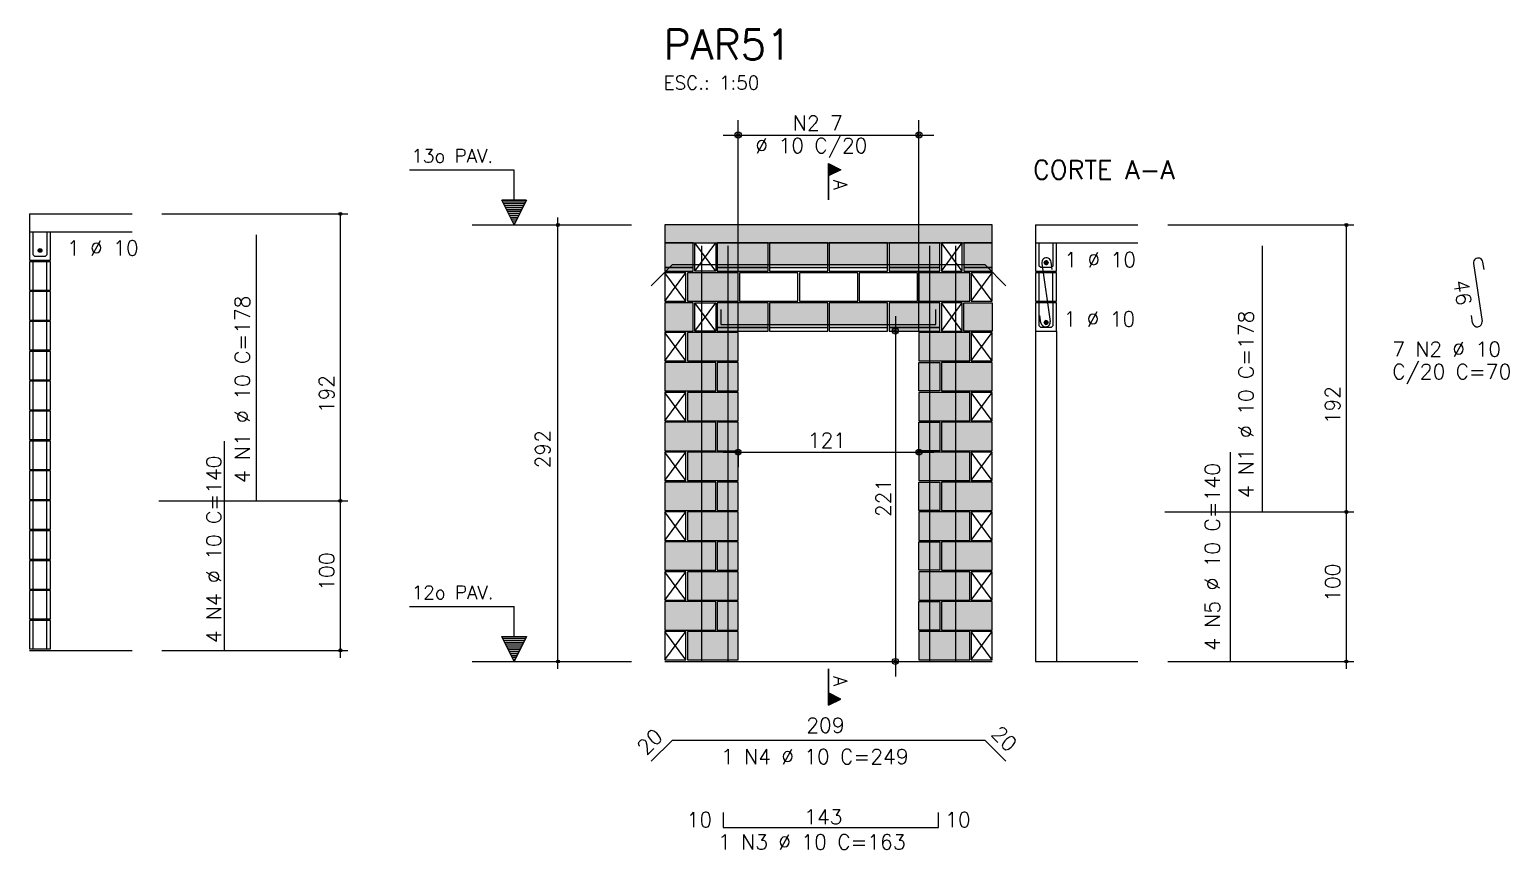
# Model space of a CAD drawing. Extents: x -1.9 to 86, y -1.6 to 60.9.
# Drawn here: x 18.34 to 38.15, y 30.29 to 41.26 of the extents above; entities that cross this region are included whole.
import ezdxf

# ---------------------------------------------------------------- set-up
doc = ezdxf.new("R2010")
doc.units = 0
doc.header["$MEASUREMENT"] = 0
for name, color, linetype in [('PENA_01', 1, 'CONTINUOUS'), ('PENA_02', 2, 'CONTINUOUS'), ('PENA_03', 3, 'CONTINUOUS'), ('PENA_05', 5, 'CONTINUOUS'), ('PENA_06', 6, 'CONTINUOUS'), ('PENA_09', 254, 'CONTINUOUS'), ('PENA_11', 252, 'CONTINUOUS'), ('PENA_21', 100, 'CONTINUOUS'), ('PENA_23', 50, 'CONTINUOUS'), ('PENA_28', 135, 'CONTINUOUS')]:
    doc.layers.add(name, color=color, linetype=linetype)
doc.styles.get("Standard").update_dxf_attribs({"font": 'ROMANS.SHX'})

msp = doc.modelspace()

# ---------------------------------------------------------------- linework, layer by layer
at = {"layer": 'PENA_01', "linetype": 'Continuous'}
for p, q in [((27.826276, 37.213915), (27.826276, 40.046668)), ((30.246276, 37.213915), (30.246276, 40.046668)), ((27.626276, 39.846668), (30.446276, 39.846668)), ((24.26792, 38.643915), (26.398784, 38.643915)), ((26.846276, 38.073915), (27.226276, 38.073915)), ((27.546276, 38.073915), (28.226276, 38.073915)), ((28.246276, 38.073915), (29.026276, 38.073915)), ((29.046276, 38.073915), (29.826276, 38.073915)), ((29.846276, 38.073915), (30.526276, 38.073915)), ((30.846276, 38.073915), (31.226276, 38.073915)), ((27.546276, 37.273915), (28.226276, 37.273915)), ((28.246276, 37.273915), (29.026276, 37.273915)), ((29.046276, 37.273915), (29.826276, 37.273915)), ((29.846276, 37.273915), (30.526276, 37.273915)), ((29.929839, 37.423915), (29.929839, 32.603915)), ((30.026276, 37.223915), (30.129839, 37.223915)), ((27.626276, 35.603915), (30.446276, 35.603915)), ((27.826276, 35.613915), (27.826276, 35.403915)), ((30.246276, 35.613915), (30.246276, 35.403915)), ((24.26792, 32.803915), (26.398784, 32.803915)), ((30.019379, 32.803915), (30.129839, 32.803915))]:
    msp.add_line(p, q, dxfattribs=at)
at = {"layer": 'PENA_02', "linetype": 'Continuous'}
for p, q in [((27.246276, 38.023915), (27.246276, 38.403915)), ((27.246276, 38.403915), (27.526276, 38.403915)), ((27.526276, 38.403915), (27.526276, 38.023915)), ((30.826276, 38.403915), (30.546276, 38.403915)), ((30.546276, 38.403915), (30.546276, 38.023915)), ((30.826276, 38.023915), (30.826276, 38.403915)), ((27.526276, 38.023915), (27.246276, 38.023915)), ((30.546276, 38.023915), (30.826276, 38.023915)), ((27.126276, 38.003915), (26.846276, 38.003915)), ((26.846276, 38.003915), (26.846276, 37.623915)), ((27.126276, 37.623915), (27.126276, 38.003915)), ((31.226276, 38.003915), (30.946276, 38.003915)), ((30.946276, 38.003915), (30.946276, 37.623915)), ((31.226276, 37.623915), (31.226276, 38.003915)), ((26.846276, 37.623915), (27.126276, 37.623915)), ((27.246276, 37.223915), (27.246276, 37.603915)), ((27.246276, 37.603915), (27.526276, 37.603915)), ((27.526276, 37.603915), (27.526276, 37.223915)), ((30.826276, 37.603915), (30.546276, 37.603915)), ((30.546276, 37.603915), (30.546276, 37.223915)), ((30.826276, 37.223915), (30.826276, 37.603915)), ((30.946276, 37.623915), (31.226276, 37.623915)), ((27.126276, 37.203915), (26.846276, 37.203915)), ((26.846276, 37.203915), (26.846276, 36.823915)), ((27.126276, 36.823915), (27.126276, 37.203915)), ((27.526276, 37.223915), (27.246276, 37.223915)), ((30.546276, 37.223915), (30.826276, 37.223915)), ((31.226276, 37.203915), (30.946276, 37.203915)), ((30.946276, 37.203915), (30.946276, 36.823915)), ((31.226276, 36.823915), (31.226276, 37.203915)), ((26.846276, 36.823915), (27.126276, 36.823915)), ((30.946276, 36.823915), (31.226276, 36.823915)), ((27.126276, 36.403915), (26.846276, 36.403915)), ((26.846276, 36.403915), (26.846276, 36.023915)), ((27.126276, 36.023915), (27.126276, 36.403915)), ((31.226276, 36.403915), (30.946276, 36.403915)), ((30.946276, 36.403915), (30.946276, 36.023915)), ((31.226276, 36.023915), (31.226276, 36.403915)), ((26.846276, 36.023915), (27.126276, 36.023915)), ((30.946276, 36.023915), (31.226276, 36.023915)), ((27.126276, 35.603915), (26.846276, 35.603915)), ((26.846276, 35.603915), (26.846276, 35.223915)), ((27.126276, 35.223915), (27.126276, 35.603915)), ((31.226276, 35.603915), (30.946276, 35.603915)), ((30.946276, 35.603915), (30.946276, 35.223915)), ((31.226276, 35.223915), (31.226276, 35.603915)), ((26.846276, 35.223915), (27.126276, 35.223915)), ((30.946276, 35.223915), (31.226276, 35.223915)), ((27.126276, 34.803915), (26.846276, 34.803915)), ((26.846276, 34.803915), (26.846276, 34.423915)), ((27.126276, 34.423915), (27.126276, 34.803915)), ((31.226276, 34.803915), (30.946276, 34.803915)), ((30.946276, 34.803915), (30.946276, 34.423915)), ((31.226276, 34.423915), (31.226276, 34.803915)), ((26.846276, 34.423915), (27.126276, 34.423915)), ((30.946276, 34.423915), (31.226276, 34.423915)), ((27.126276, 34.003915), (26.846276, 34.003915)), ((26.846276, 34.003915), (26.846276, 33.623915)), ((27.126276, 33.623915), (27.126276, 34.003915)), ((31.226276, 34.003915), (30.946276, 34.003915)), ((30.946276, 34.003915), (30.946276, 33.623915)), ((31.226276, 33.623915), (31.226276, 34.003915)), ((26.846276, 33.623915), (27.126276, 33.623915)), ((30.946276, 33.623915), (31.226276, 33.623915)), ((27.126276, 33.203915), (26.846276, 33.203915)), ((26.846276, 33.203915), (26.846276, 32.823915)), ((27.126276, 32.823915), (27.126276, 33.203915)), ((31.226276, 33.203915), (30.946276, 33.203915)), ((30.946276, 33.203915), (30.946276, 32.823915)), ((31.226276, 32.823915), (31.226276, 33.203915)), ((26.846276, 32.823915), (27.126276, 32.823915)), ((26.846276, 32.803915), (31.226276, 32.803915)), ((30.946276, 32.823915), (31.226276, 32.823915))]:
    msp.add_line(p, q, dxfattribs=at)
for points in [[(26.846276, 38.403915), (31.226276, 38.403915), (31.226276, 38.643915), (26.846276, 38.643915), (26.846276, 38.403915)], [(26.846276, 38.023915), (27.226276, 38.023915), (27.226276, 38.403915), (26.846276, 38.403915), (26.846276, 38.023915)], [(27.546276, 38.023915), (28.226276, 38.023915), (28.226276, 38.403915), (27.546276, 38.403915), (27.546276, 38.023915)], [(28.246276, 38.023915), (29.026276, 38.023915), (29.026276, 38.403915), (28.246276, 38.403915), (28.246276, 38.023915)], [(29.046276, 38.023915), (29.826276, 38.023915), (29.826276, 38.403915), (29.046276, 38.403915), (29.046276, 38.023915)], [(29.846276, 38.023915), (30.526276, 38.023915), (30.526276, 38.403915), (29.846276, 38.403915), (29.846276, 38.023915)], [(30.846276, 38.023915), (31.226276, 38.023915), (31.226276, 38.403915), (30.846276, 38.403915), (30.846276, 38.023915)], [(27.146276, 37.623915), (27.826276, 37.623915), (27.826276, 38.003915), (27.146276, 38.003915), (27.146276, 37.623915)], [(27.846276, 37.623915), (28.626276, 37.623915), (28.626276, 38.003915), (27.846276, 38.003915), (27.846276, 37.623915)], [(28.646276, 37.623915), (29.426276, 37.623915), (29.426276, 38.003915), (28.646276, 38.003915), (28.646276, 37.623915)], [(29.446276, 37.623915), (30.226276, 37.623915), (30.226276, 38.003915), (29.446276, 38.003915), (29.446276, 37.623915)], [(30.246276, 37.623915), (30.926276, 37.623915), (30.926276, 38.003915), (30.246276, 38.003915), (30.246276, 37.623915)], [(26.846276, 37.223915), (27.226276, 37.223915), (27.226276, 37.603915), (26.846276, 37.603915), (26.846276, 37.223915)], [(27.546276, 37.223915), (28.226276, 37.223915), (28.226276, 37.603915), (27.546276, 37.603915), (27.546276, 37.223915)], [(28.246276, 37.223915), (29.026276, 37.223915), (29.026276, 37.603915), (28.246276, 37.603915), (28.246276, 37.223915)], [(29.046276, 37.223915), (29.826276, 37.223915), (29.826276, 37.603915), (29.046276, 37.603915), (29.046276, 37.223915)], [(29.846276, 37.223915), (30.526276, 37.223915), (30.526276, 37.603915), (29.846276, 37.603915), (29.846276, 37.223915)], [(31.226276, 37.223915), (30.846276, 37.223915), (30.846276, 37.603915), (31.226276, 37.603915), (31.226276, 37.223915)], [(27.146276, 36.823915), (27.826276, 36.823915), (27.826276, 37.203915), (27.146276, 37.203915), (27.146276, 36.823915)], [(30.246276, 36.823915), (30.926276, 36.823915), (30.926276, 37.203915), (30.246276, 37.203915), (30.246276, 36.823915)], [(26.846276, 36.423915), (27.526276, 36.423915), (27.526276, 36.803915), (26.846276, 36.803915), (26.846276, 36.423915)], [(27.546276, 36.423915), (27.826276, 36.423915), (27.826276, 36.803915), (27.546276, 36.803915), (27.546276, 36.423915)], [(30.526276, 36.423915), (30.246276, 36.423915), (30.246276, 36.803915), (30.526276, 36.803915), (30.526276, 36.423915)], [(30.546276, 36.423915), (31.226276, 36.423915), (31.226276, 36.803915), (30.546276, 36.803915), (30.546276, 36.423915)], [(27.146276, 36.023915), (27.826276, 36.023915), (27.826276, 36.403915), (27.146276, 36.403915), (27.146276, 36.023915)], [(30.246276, 36.023915), (30.926276, 36.023915), (30.926276, 36.403915), (30.246276, 36.403915), (30.246276, 36.023915)], [(26.846276, 35.623915), (27.526276, 35.623915), (27.526276, 36.003915), (26.846276, 36.003915), (26.846276, 35.623915)], [(27.546276, 35.623915), (27.826276, 35.623915), (27.826276, 36.003915), (27.546276, 36.003915), (27.546276, 35.623915)], [(30.526276, 35.623915), (30.246276, 35.623915), (30.246276, 36.003915), (30.526276, 36.003915), (30.526276, 35.623915)], [(30.546276, 35.623915), (31.226276, 35.623915), (31.226276, 36.003915), (30.546276, 36.003915), (30.546276, 35.623915)], [(27.146276, 35.223915), (27.826276, 35.223915), (27.826276, 35.603915), (27.146276, 35.603915), (27.146276, 35.223915)], [(30.246276, 35.223915), (30.926276, 35.223915), (30.926276, 35.603915), (30.246276, 35.603915), (30.246276, 35.223915)], [(26.846276, 34.823915), (27.526276, 34.823915), (27.526276, 35.203915), (26.846276, 35.203915), (26.846276, 34.823915)], [(27.546276, 34.823915), (27.826276, 34.823915), (27.826276, 35.203915), (27.546276, 35.203915), (27.546276, 34.823915)], [(30.526276, 34.823915), (30.246276, 34.823915), (30.246276, 35.203915), (30.526276, 35.203915), (30.526276, 34.823915)], [(30.546276, 34.823915), (31.226276, 34.823915), (31.226276, 35.203915), (30.546276, 35.203915), (30.546276, 34.823915)], [(27.146276, 34.423915), (27.826276, 34.423915), (27.826276, 34.803915), (27.146276, 34.803915), (27.146276, 34.423915)], [(30.246276, 34.423915), (30.926276, 34.423915), (30.926276, 34.803915), (30.246276, 34.803915), (30.246276, 34.423915)], [(26.846276, 34.023915), (27.526276, 34.023915), (27.526276, 34.403915), (26.846276, 34.403915), (26.846276, 34.023915)], [(27.546276, 34.023915), (27.826276, 34.023915), (27.826276, 34.403915), (27.546276, 34.403915), (27.546276, 34.023915)], [(30.526276, 34.023915), (30.246276, 34.023915), (30.246276, 34.403915), (30.526276, 34.403915), (30.526276, 34.023915)], [(30.546276, 34.023915), (31.226276, 34.023915), (31.226276, 34.403915), (30.546276, 34.403915), (30.546276, 34.023915)], [(27.146276, 33.623915), (27.826276, 33.623915), (27.826276, 34.003915), (27.146276, 34.003915), (27.146276, 33.623915)], [(30.246276, 33.623915), (30.926276, 33.623915), (30.926276, 34.003915), (30.246276, 34.003915), (30.246276, 33.623915)], [(26.846276, 33.223915), (27.526276, 33.223915), (27.526276, 33.603915), (26.846276, 33.603915), (26.846276, 33.223915)], [(27.546276, 33.223915), (27.826276, 33.223915), (27.826276, 33.603915), (27.546276, 33.603915), (27.546276, 33.223915)], [(30.526276, 33.223915), (30.246276, 33.223915), (30.246276, 33.603915), (30.526276, 33.603915), (30.526276, 33.223915)], [(30.546276, 33.223915), (31.226276, 33.223915), (31.226276, 33.603915), (30.546276, 33.603915), (30.546276, 33.223915)], [(27.146276, 32.823915), (27.826276, 32.823915), (27.826276, 33.203915), (27.146276, 33.203915), (27.146276, 32.823915)], [(30.246276, 32.823915), (30.926276, 32.823915), (30.926276, 33.203915), (30.246276, 33.203915), (30.246276, 32.823915)]]:
    msp.add_lwpolyline(points, dxfattribs=at)
for centre, radius in [((27.826276, 39.846668), 0.041625), ((27.826276, 39.846668), 0.02075), ((30.246276, 39.846668), 0.041625), ((30.246276, 39.846668), 0.02075), ((22.503641, 38.792115), 0.02), ((22.503641, 38.792115), 0.01), ((25.414066, 38.643915), 0.02), ((25.414066, 38.643915), 0.01), ((35.96633, 38.643915), 0.02), ((35.96633, 38.643915), 0.01), ((29.929839, 37.223915), 0.04), ((29.929839, 37.223915), 0.02), ((27.826276, 35.603915), 0.04), ((27.826276, 35.603915), 0.02), ((30.246276, 35.603915), 0.04), ((30.246276, 35.603915), 0.02), ((22.503641, 34.952115), 0.02), ((22.503641, 34.952115), 0.01), ((35.96633, 34.803915), 0.02), ((35.96633, 34.803915), 0.01), ((22.503641, 32.952115), 0.02), ((22.503641, 32.952115), 0.01), ((25.414066, 32.803915), 0.02), ((25.414066, 32.803915), 0.01), ((29.929839, 32.803915), 0.04), ((29.929839, 32.803915), 0.02), ((35.96633, 32.803915), 0.02), ((35.96633, 32.803915), 0.01)]:
    msp.add_circle(centre, radius, dxfattribs=at)
at = {"layer": 'PENA_03', "linetype": 'Continuous'}
for p, q in [((29.036276, 38.980272), (29.036276, 39.466654)), ((29.036276, 39.466654), (29.202209, 39.383688)), ((29.036971, 39.465526), (29.200648, 39.383688)), ((29.036972, 39.465526), (29.036972, 39.301849)), ((29.04904, 39.460272), (29.04904, 39.307103)), ((29.061804, 39.45389), (29.061804, 39.313485)), ((29.074568, 39.447508), (29.074568, 39.319867)), ((29.087332, 39.441126), (29.087332, 39.326249)), ((29.100096, 39.434744), (29.100096, 39.332631)), ((29.11286, 39.428362), (29.11286, 39.339013)), ((29.125624, 39.42198), (29.125624, 39.345395)), ((29.138388, 39.415598), (29.138388, 39.351777)), ((24.826919, 39.375781), (23.426919, 39.375781)), ((24.826919, 38.975781), (24.826919, 39.375781)), ((24.828319, 38.975781), (24.828319, 39.377181)), ((29.202209, 39.383688), (29.036971, 39.301069)), ((29.200648, 39.383688), (29.036972, 39.301849)), ((29.036972, 39.301069), (29.036972, 38.980272)), ((29.151152, 39.409216), (29.151152, 39.358159)), ((29.163916, 39.402834), (29.163916, 39.364541)), ((29.176681, 39.396452), (29.176681, 39.370923)), ((29.189445, 39.39007), (29.189445, 39.377306)), ((24.827619, 38.643915), (24.661686, 38.975781)), ((24.661686, 38.975781), (24.826919, 38.975781)), ((24.827619, 38.647037), (24.663942, 38.974389)), ((24.991295, 38.974389), (24.663942, 38.974389)), ((24.980788, 38.950253), (24.674449, 38.950253)), ((24.968024, 38.924725), (24.687214, 38.924725)), ((24.95526, 38.899197), (24.699978, 38.899197)), ((24.942495, 38.873669), (24.712742, 38.873669)), ((24.929731, 38.84814), (24.725506, 38.84814)), ((24.916967, 38.822612), (24.73827, 38.822612)), ((24.993552, 38.975781), (24.827619, 38.643915)), ((24.991295, 38.97439), (24.827619, 38.647037)), ((24.828319, 38.975781), (24.993552, 38.975781)), ((18.343645, 38.792115), (18.343645, 38.172115)), ((18.343645, 38.792115), (19.714325, 38.792115)), ((20.114325, 38.792115), (22.603641, 38.792115)), ((22.503641, 32.851583), (22.503641, 38.792115)), ((24.904203, 38.797084), (24.751034, 38.797084)), ((24.891439, 38.771556), (24.763798, 38.771556)), ((24.878675, 38.746028), (24.776562, 38.746028)), ((24.865911, 38.7205), (24.789326, 38.7205)), ((24.853147, 38.694971), (24.80209, 38.694971)), ((24.840383, 38.669443), (24.814855, 38.669443)), ((25.414066, 32.703383), (25.414066, 38.743915)), ((31.806334, 38.643915), (31.806334, 38.023915)), ((31.806334, 38.643915), (33.177013, 38.643915)), ((33.577013, 38.643915), (36.06633, 38.643915)), ((35.96633, 32.703383), (35.96633, 38.643915)), ((18.343645, 38.552115), (19.714325, 38.552115)), ((27.526276, 38.023915), (27.246276, 38.403915)), ((27.246276, 38.023915), (27.526276, 38.403915)), ((30.546276, 38.023915), (30.826276, 38.403915)), ((30.826276, 38.023915), (30.546276, 38.403915)), ((31.806334, 38.403915), (33.177013, 38.403915)), ((18.393645, 37.772115), (18.393645, 38.152115)), ((18.573645, 37.772115), (18.573645, 38.152115)), ((26.846276, 37.623915), (27.126276, 38.003915)), ((27.126276, 37.623915), (26.846276, 38.003915)), ((30.946276, 37.623915), (31.226276, 38.003915)), ((31.226276, 37.623915), (30.946276, 38.003915)), ((31.856334, 37.623915), (31.856334, 38.003915)), ((32.036334, 37.623915), (32.036334, 38.003915)), ((18.393645, 37.372115), (18.393645, 37.752115)), ((18.573645, 37.372115), (18.573645, 37.752115)), ((27.526276, 37.223915), (27.246276, 37.603915)), ((27.246276, 37.223915), (27.526276, 37.603915)), ((30.546276, 37.223915), (30.826276, 37.603915)), ((30.826276, 37.223915), (30.546276, 37.603915)), ((32.086334, 37.603915), (31.806334, 37.603915)), ((31.806334, 37.603915), (31.806334, 37.223915)), ((18.393645, 36.972115), (18.393645, 37.352115)), ((18.573645, 36.972115), (18.573645, 37.352115)), ((26.846276, 36.823915), (27.126276, 37.203915)), ((27.126276, 36.823915), (26.846276, 37.203915)), ((29.826276, 37.223915), (29.826276, 37.223915)), ((30.946276, 36.823915), (31.226276, 37.203915)), ((31.226276, 36.823915), (30.946276, 37.203915)), ((31.806334, 37.223915), (31.806334, 32.803915)), ((32.086334, 37.223915), (32.086334, 32.803915)), ((18.393645, 36.572115), (18.393645, 36.952115)), ((18.573645, 36.572115), (18.573645, 36.952115)), ((27.826276, 37.013915), (27.826276, 37.013915)), ((30.246276, 37.013915), (30.246276, 37.013915)), ((18.393645, 36.172115), (18.393645, 36.552115)), ((18.573645, 36.172115), (18.573645, 36.552115)), ((26.846276, 36.023915), (27.126276, 36.403915)), ((27.126276, 36.023915), (26.846276, 36.403915)), ((30.946276, 36.023915), (31.226276, 36.403915)), ((31.226276, 36.023915), (30.946276, 36.403915)), ((18.393645, 35.772115), (18.393645, 36.152115)), ((18.573645, 35.772115), (18.573645, 36.152115)), ((18.393645, 35.372115), (18.393645, 35.752115)), ((18.573645, 35.372115), (18.573645, 35.752115)), ((27.826276, 35.813915), (27.826276, 35.813915)), ((30.246276, 35.813915), (30.246276, 35.813915)), ((26.846276, 35.223915), (27.126276, 35.603915)), ((27.126276, 35.223915), (26.846276, 35.603915)), ((30.946276, 35.223915), (31.226276, 35.603915)), ((31.226276, 35.223915), (30.946276, 35.603915)), ((18.393645, 34.972115), (18.393645, 35.352115)), ((18.573645, 34.972115), (18.573645, 35.352115)), ((18.393645, 34.572115), (18.393645, 34.952115)), ((18.573645, 34.572115), (18.573645, 34.952115)), ((20.072393, 34.952115), (22.603641, 34.952115)), ((26.846276, 34.423915), (27.126276, 34.803915)), ((27.126276, 34.423915), (26.846276, 34.803915)), ((30.946276, 34.423915), (31.226276, 34.803915)), ((31.226276, 34.423915), (30.946276, 34.803915)), ((33.535082, 34.803915), (36.06633, 34.803915)), ((18.393645, 34.172115), (18.393645, 34.552115)), ((18.573645, 34.172115), (18.573645, 34.552115)), ((18.393645, 33.772115), (18.393645, 34.152115)), ((18.573645, 33.772115), (18.573645, 34.152115)), ((26.846276, 33.623915), (27.126276, 34.003915)), ((27.126276, 33.623915), (26.846276, 34.003915)), ((30.946276, 33.623915), (31.226276, 34.003915)), ((31.226276, 33.623915), (30.946276, 34.003915)), ((18.393645, 33.372115), (18.393645, 33.752115)), ((18.573645, 33.372115), (18.573645, 33.752115)), ((24.826919, 33.535781), (23.426919, 33.535781)), ((24.826919, 33.135781), (24.826919, 33.535781)), ((24.828319, 33.135781), (24.828319, 33.537181)), ((18.393645, 32.972115), (18.393645, 33.352115)), ((18.573645, 32.972115), (18.573645, 33.352115)), ((24.827619, 32.803915), (24.661686, 33.135781)), ((24.661686, 33.135781), (24.826919, 33.135781)), ((24.827619, 32.807037), (24.663942, 33.134389)), ((24.991295, 33.134389), (24.663942, 33.134389)), ((24.980788, 33.110253), (24.674449, 33.110253)), ((24.968024, 33.084725), (24.687214, 33.084725)), ((24.993552, 33.135781), (24.827619, 32.803915)), ((24.991295, 33.13439), (24.827619, 32.807037)), ((24.828319, 33.135781), (24.993552, 33.135781)), ((26.846276, 32.823915), (27.126276, 33.203915)), ((27.126276, 32.823915), (26.846276, 33.203915)), ((30.946276, 32.823915), (31.226276, 33.203915)), ((31.226276, 32.823915), (30.946276, 33.203915)), ((18.343645, 32.952115), (19.714325, 32.952115)), ((20.114325, 32.952115), (22.603641, 32.952115)), ((24.95526, 33.059197), (24.699978, 33.059197)), ((24.942495, 33.033669), (24.712742, 33.033669)), ((24.929731, 33.00814), (24.725506, 33.00814)), ((24.916967, 32.982612), (24.73827, 32.982612)), ((24.904203, 32.957084), (24.751034, 32.957084)), ((24.891439, 32.931556), (24.763798, 32.931556)), ((24.878675, 32.906028), (24.776562, 32.906028)), ((24.865911, 32.8805), (24.789326, 32.8805)), ((24.853147, 32.854971), (24.80209, 32.854971)), ((24.840383, 32.829443), (24.814855, 32.829443)), ((29.036276, 32.703915), (29.036276, 32.217533)), ((29.036972, 32.383118), (29.036972, 32.703915)), ((29.819379, 32.803915), (29.819379, 32.803915)), ((31.806334, 32.803915), (33.177013, 32.803915)), ((33.577013, 32.803915), (36.06633, 32.803915)), ((29.036276, 32.217533), (29.202209, 32.300499)), ((29.202209, 32.300499), (29.036971, 32.383118)), ((29.036971, 32.218661), (29.200648, 32.300499)), ((29.036972, 32.218661), (29.036972, 32.382338)), ((29.200648, 32.300499), (29.036972, 32.382338)), ((29.04904, 32.223915), (29.04904, 32.377084)), ((29.061804, 32.230297), (29.061804, 32.370702)), ((29.074568, 32.236679), (29.074568, 32.36432)), ((29.087332, 32.243061), (29.087332, 32.357938)), ((29.100096, 32.249443), (29.100096, 32.351556)), ((29.11286, 32.255825), (29.11286, 32.345174)), ((29.125624, 32.262207), (29.125624, 32.338792)), ((29.138388, 32.268589), (29.138388, 32.33241)), ((29.151152, 32.274971), (29.151152, 32.326028)), ((29.163916, 32.281353), (29.163916, 32.319646)), ((29.176681, 32.287735), (29.176681, 32.313264)), ((29.189445, 32.294117), (29.189445, 32.306881))]:
    msp.add_line(p, q, dxfattribs=at)
for points in [[(18.343645, 38.172115), (18.623645, 38.172115), (18.623645, 38.552115)], [(18.573645, 38.552115), (18.573645, 38.242115), (18.553645, 38.222115), (18.413645, 38.222115), (18.393645, 38.242115), (18.393645, 38.552115)], [(31.806334, 38.023915), (32.086334, 38.023915), (32.086334, 38.403915)], [(32.036334, 38.403915), (32.036334, 38.093915), (32.016334, 38.073915), (31.876334, 38.073915), (31.856334, 38.093915), (31.856334, 38.403915)], [(18.343645, 37.772115), (18.623645, 37.772115), (18.623645, 38.152115), (18.343645, 38.152115), (18.343645, 37.772115)], [(31.97293, 38.138915), (31.970769, 38.149083), (31.964658, 38.157494), (31.955656, 38.162691), (31.945317, 38.163778), (31.93543, 38.160566), (31.927705, 38.15361), (31.923477, 38.144113), (31.923477, 38.133717), (31.927705, 38.12422), (31.93543, 38.117264), (31.945317, 38.114052), (31.955656, 38.115139), (31.964658, 38.120336), (31.970769, 38.128747), (31.97293, 38.138915)], [(31.806334, 37.623915), (32.086334, 37.623915), (32.086334, 38.003915), (31.806334, 38.003915), (31.806334, 37.623915)], [(18.343645, 37.372115), (18.623645, 37.372115), (18.623645, 37.752115), (18.343645, 37.752115), (18.343645, 37.372115)], [(31.806334, 37.223915), (32.086334, 37.223915), (32.086334, 37.603915)], [(32.036334, 37.603915), (32.036334, 37.293915), (32.016334, 37.273915), (31.876334, 37.273915), (31.856334, 37.293915), (31.856334, 37.603915)], [(18.343645, 36.972115), (18.623645, 36.972115), (18.623645, 37.352115), (18.343645, 37.352115), (18.343645, 36.972115)], [(31.97293, 37.338915), (31.970769, 37.349083), (31.964658, 37.357494), (31.955656, 37.362691), (31.945317, 37.363778), (31.93543, 37.360566), (31.927705, 37.35361), (31.923477, 37.344113), (31.923477, 37.333717), (31.927705, 37.32422), (31.93543, 37.317264), (31.945317, 37.314052), (31.955656, 37.315139), (31.964658, 37.320336), (31.970769, 37.328747), (31.97293, 37.338915)], [(18.343645, 36.572115), (18.623645, 36.572115), (18.623645, 36.952115), (18.343645, 36.952115), (18.343645, 36.572115)], [(18.343645, 36.172115), (18.623645, 36.172115), (18.623645, 36.552115), (18.343645, 36.552115), (18.343645, 36.172115)], [(18.343645, 35.772115), (18.623645, 35.772115), (18.623645, 36.152115), (18.343645, 36.152115), (18.343645, 35.772115)], [(18.343645, 35.372115), (18.623645, 35.372115), (18.623645, 35.752115), (18.343645, 35.752115), (18.343645, 35.372115)], [(18.343645, 34.972115), (18.623645, 34.972115), (18.623645, 35.352115), (18.343645, 35.352115), (18.343645, 34.972115)], [(18.343645, 34.572115), (18.623645, 34.572115), (18.623645, 34.952115), (18.343645, 34.952115), (18.343645, 34.572115)], [(18.343645, 34.172115), (18.623645, 34.172115), (18.623645, 34.552115), (18.343645, 34.552115), (18.343645, 34.172115)], [(18.343645, 33.772115), (18.623645, 33.772115), (18.623645, 34.152115), (18.343645, 34.152115), (18.343645, 33.772115)], [(18.343645, 33.372115), (18.623645, 33.372115), (18.623645, 33.752115), (18.343645, 33.752115), (18.343645, 33.372115)], [(18.343645, 32.972115), (18.623645, 32.972115), (18.623645, 33.352115), (18.343645, 33.352115), (18.343645, 32.972115)]]:
    msp.add_lwpolyline(points, dxfattribs=at)
for centre in [(18.483194, 38.303105), (31.94793, 38.138915), (31.94793, 37.338915)]:
    msp.add_circle(centre, 0.025, dxfattribs=at)
for points in [[(18.508194, 38.303105), (18.470694, 38.324756), (18.459702, 38.311656)], [(18.508194, 38.303105), (18.459702, 38.311656), (18.459702, 38.294555)], [(18.508194, 38.303105), (18.459702, 38.294555), (18.470694, 38.281455)], [(18.508194, 38.303105), (18.487536, 38.327725), (18.470694, 38.324756)], [(18.508194, 38.303105), (18.470694, 38.281455), (18.487536, 38.278485)], [(18.508194, 38.303105), (18.502345, 38.319175), (18.487536, 38.327725)], [(18.508194, 38.303105), (18.487536, 38.278485), (18.502345, 38.287035)], [(18.508194, 38.303105), (18.502345, 38.287035), (18.508194, 38.303105)], [(31.97293, 38.138915), (31.927705, 38.15361), (31.923477, 38.144113)], [(31.97293, 38.138915), (31.923477, 38.144113), (31.923477, 38.133717)], [(31.97293, 38.138915), (31.923477, 38.133717), (31.927705, 38.12422)], [(31.97293, 38.138915), (31.93543, 38.160566), (31.924438, 38.147466)], [(31.97293, 38.138915), (31.924438, 38.147466), (31.924438, 38.130365)], [(31.97293, 38.138915), (31.924438, 38.130365), (31.93543, 38.117264)], [(31.97293, 38.138915), (31.93543, 38.160566), (31.927705, 38.15361)], [(31.97293, 38.138915), (31.927705, 38.12422), (31.93543, 38.117264)], [(31.97293, 38.138915), (31.945317, 38.163778), (31.93543, 38.160566)], [(31.97293, 38.138915), (31.952271, 38.163535), (31.93543, 38.160566)], [(31.97293, 38.138915), (31.93543, 38.117264), (31.952271, 38.114295)], [(31.97293, 38.138915), (31.93543, 38.117264), (31.945317, 38.114052)], [(31.97293, 38.138915), (31.955656, 38.162691), (31.945317, 38.163778)], [(31.97293, 38.138915), (31.945317, 38.114052), (31.955656, 38.115139)], [(31.97293, 38.138915), (31.967081, 38.154985), (31.952271, 38.163535)], [(31.97293, 38.138915), (31.952271, 38.114295), (31.967081, 38.122845)], [(31.97293, 38.138915), (31.964658, 38.157494), (31.955656, 38.162691)], [(31.97293, 38.138915), (31.955656, 38.115139), (31.964658, 38.120336)], [(31.97293, 38.138915), (31.970769, 38.149083), (31.964658, 38.157494)], [(31.97293, 38.138915), (31.964658, 38.120336), (31.970769, 38.128747)], [(31.97293, 38.138915), (31.967081, 38.122845), (31.97293, 38.138915)], [(31.97293, 38.138915), (31.970769, 38.128747), (31.97293, 38.138915)], [(31.97293, 37.338915), (31.927705, 37.35361), (31.923477, 37.344113)], [(31.97293, 37.338915), (31.923477, 37.344113), (31.923477, 37.333717)], [(31.97293, 37.338915), (31.923477, 37.333717), (31.927705, 37.32422)], [(31.97293, 37.338915), (31.93543, 37.360566), (31.924438, 37.347466)], [(31.97293, 37.338915), (31.924438, 37.347466), (31.924438, 37.330365)], [(31.97293, 37.338915), (31.924438, 37.330365), (31.93543, 37.317264)], [(31.97293, 37.338915), (31.93543, 37.360566), (31.927705, 37.35361)], [(31.97293, 37.338915), (31.927705, 37.32422), (31.93543, 37.317264)], [(31.97293, 37.338915), (31.945317, 37.363778), (31.93543, 37.360566)], [(31.97293, 37.338915), (31.952271, 37.363535), (31.93543, 37.360566)], [(31.97293, 37.338915), (31.93543, 37.317264), (31.952271, 37.314295)], [(31.97293, 37.338915), (31.93543, 37.317264), (31.945317, 37.314052)], [(31.97293, 37.338915), (31.955656, 37.362691), (31.945317, 37.363778)], [(31.97293, 37.338915), (31.945317, 37.314052), (31.955656, 37.315139)], [(31.97293, 37.338915), (31.967081, 37.354985), (31.952271, 37.363535)], [(31.97293, 37.338915), (31.952271, 37.314295), (31.967081, 37.322845)], [(31.97293, 37.338915), (31.964658, 37.357494), (31.955656, 37.362691)], [(31.97293, 37.338915), (31.955656, 37.315139), (31.964658, 37.320336)], [(31.97293, 37.338915), (31.970769, 37.349083), (31.964658, 37.357494)], [(31.97293, 37.338915), (31.964658, 37.320336), (31.970769, 37.328747)], [(31.97293, 37.338915), (31.967081, 37.322845), (31.97293, 37.338915)], [(31.97293, 37.338915), (31.970769, 37.328747), (31.97293, 37.338915)]]:
    msp.add_solid(points, dxfattribs=at)
at = {"layer": 'PENA_05', "linetype": 'Continuous'}
for p, q in [((21.37989, 34.949193), (21.37989, 38.512115)), ((34.842579, 34.800993), (34.842579, 38.363915)), ((26.663433, 37.830997), (26.946276, 38.11384)), ((26.946276, 38.11384), (31.126276, 38.113994)), ((31.126276, 38.113994), (31.409119, 37.831151)), ((31.889172, 38.129605), (32.003254, 37.353705)), ((32.030357, 38.049289), (32.015811, 38.148225)), ((37.666875, 38.128931), (37.780957, 37.353031)), ((37.80806, 38.048615), (37.793513, 38.147551)), ((27.59227, 37.513915), (27.59227, 37.313915)), ((30.47227, 37.313915), (30.47227, 37.513915)), ((31.876615, 37.335085), (31.862069, 37.434022)), ((37.654318, 37.334411), (37.639771, 37.433347)), ((27.59227, 37.313915), (30.47227, 37.313915)), ((20.953966, 32.952115), (20.953966, 35.752115)), ((34.416655, 32.803915), (34.416655, 35.603915)), ((26.663433, 31.467354), (26.946276, 31.750197)), ((26.946276, 31.750197), (31.126276, 31.750351)), ((31.126276, 31.750351), (31.409119, 31.467508)), ((27.626276, 30.781219), (27.626276, 30.581219)), ((30.506276, 30.581219), (30.506276, 30.781219)), ((27.626276, 30.581219), (30.506276, 30.581219))]:
    msp.add_line(p, q, dxfattribs=at)
for points in [[(27.336276, 38.363915), (27.336276, 32.803915)], [(27.686276, 38.363915), (27.686276, 32.803915)], [(30.386276, 38.363915), (30.386276, 32.803915)], [(30.736276, 38.363915), (30.736276, 32.803915)]]:
    msp.add_lwpolyline(points, dxfattribs=at)
for centre, start, end in [((31.952491, 38.138915), 8.364357, 188.364357), ((37.730194, 38.138241), 8.364357, 188.364357), ((31.939935, 37.344395), 188.364357, 8.364357), ((37.717637, 37.343721), 188.364357, 8.364357)]:
    msp.add_arc(centre, 0.064, start, end, dxfattribs=at)
at = {"layer": 'PENA_09', "linetype": 'Continuous'}
for points in [[(26.846276, 38.073915), (27.226276, 38.073915), (27.226276, 38.403915), (26.846276, 38.403915), (26.846276, 38.073915)], [(27.546276, 38.073915), (28.226276, 38.073915), (28.226276, 38.403915), (27.546276, 38.403915), (27.546276, 38.073915)], [(28.246276, 38.073915), (29.026276, 38.073915), (29.026276, 38.403915), (28.246276, 38.403915), (28.246276, 38.073915)], [(29.046276, 38.073915), (29.826276, 38.073915), (29.826276, 38.403915), (29.046276, 38.403915), (29.046276, 38.073915)], [(29.846276, 38.073915), (30.526276, 38.073915), (30.526276, 38.403915), (29.846276, 38.403915), (29.846276, 38.073915)], [(30.846276, 38.073915), (31.226276, 38.073915), (31.226276, 38.403915), (30.846276, 38.403915), (30.846276, 38.073915)], [(27.546276, 37.273915), (28.226276, 37.273915), (28.226276, 37.603915), (27.546276, 37.603915), (27.546276, 37.273915)], [(28.246276, 37.273915), (29.026276, 37.273915), (29.026276, 37.603915), (28.246276, 37.603915), (28.246276, 37.273915)], [(29.046276, 37.273915), (29.826276, 37.273915), (29.826276, 37.603915), (29.046276, 37.603915), (29.046276, 37.273915)], [(29.846276, 37.273915), (30.526276, 37.273915), (30.526276, 37.603915), (29.846276, 37.603915), (29.846276, 37.273915)]]:
    msp.add_lwpolyline(points, dxfattribs=at)
for points in [[(26.846276, 38.073915), (27.226276, 38.073915), (27.226276, 38.403915)], [(26.846276, 38.073915), (27.226276, 38.403915), (26.846276, 38.403915)], [(26.846276, 38.073915), (26.846276, 38.403915), (26.846276, 38.073915)], [(27.546276, 38.073915), (28.226276, 38.073915), (28.226276, 38.403915)], [(27.546276, 38.073915), (28.226276, 38.403915), (27.546276, 38.403915)], [(27.546276, 38.073915), (27.546276, 38.403915), (27.546276, 38.073915)], [(28.246276, 38.073915), (29.026276, 38.073915), (29.026276, 38.403915)], [(28.246276, 38.073915), (29.026276, 38.403915), (28.246276, 38.403915)], [(28.246276, 38.073915), (28.246276, 38.403915), (28.246276, 38.073915)], [(29.046276, 38.073915), (29.826276, 38.073915), (29.826276, 38.403915)], [(29.046276, 38.073915), (29.826276, 38.403915), (29.046276, 38.403915)], [(29.046276, 38.073915), (29.046276, 38.403915), (29.046276, 38.073915)], [(29.846276, 38.073915), (30.526276, 38.073915), (30.526276, 38.403915)], [(29.846276, 38.073915), (30.526276, 38.403915), (29.846276, 38.403915)], [(29.846276, 38.073915), (29.846276, 38.403915), (29.846276, 38.073915)], [(30.846276, 38.073915), (31.226276, 38.073915), (31.226276, 38.403915)], [(30.846276, 38.073915), (31.226276, 38.403915), (30.846276, 38.403915)], [(30.846276, 38.073915), (30.846276, 38.403915), (30.846276, 38.073915)], [(27.546276, 37.273915), (28.226276, 37.273915), (28.226276, 37.603915)], [(27.546276, 37.273915), (28.226276, 37.603915), (27.546276, 37.603915)], [(27.546276, 37.273915), (27.546276, 37.603915), (27.546276, 37.273915)], [(28.246276, 37.273915), (29.026276, 37.273915), (29.026276, 37.603915)], [(28.246276, 37.273915), (29.026276, 37.603915), (28.246276, 37.603915)], [(28.246276, 37.273915), (28.246276, 37.603915), (28.246276, 37.273915)], [(29.046276, 37.273915), (29.826276, 37.273915), (29.826276, 37.603915)], [(29.046276, 37.273915), (29.826276, 37.603915), (29.046276, 37.603915)], [(29.046276, 37.273915), (29.046276, 37.603915), (29.046276, 37.273915)], [(29.846276, 37.273915), (30.526276, 37.273915), (30.526276, 37.603915)], [(29.846276, 37.273915), (30.526276, 37.603915), (29.846276, 37.603915)], [(29.846276, 37.273915), (29.846276, 37.603915), (29.846276, 37.273915)]]:
    msp.add_solid(points, dxfattribs=at)
at = {"layer": 'PENA_11', "linetype": 'Continuous'}
for points in [[(26.846276, 38.403915), (31.226276, 38.403915), (31.226276, 38.643915)], [(26.846276, 38.403915), (31.226276, 38.643915), (26.846276, 38.643915)], [(26.846276, 38.403915), (26.846276, 38.643915), (26.846276, 38.403915)]]:
    msp.add_solid(points, dxfattribs=at)
at = {"layer": 'PENA_21', "linetype": 'Continuous'}
for points in [[(27.546276, 38.023915), (28.226276, 38.023915), (28.226276, 38.073915), (27.546276, 38.073915), (27.546276, 38.023915)], [(29.846276, 38.023915), (30.526276, 38.023915), (30.526276, 38.073915), (29.846276, 38.073915), (29.846276, 38.023915)], [(27.146276, 37.623915), (27.826276, 37.623915), (27.826276, 38.003915), (27.146276, 38.003915), (27.146276, 37.623915)], [(30.246276, 37.623915), (30.926276, 37.623915), (30.926276, 38.003915), (30.246276, 38.003915), (30.246276, 37.623915)], [(27.546276, 37.223915), (28.226276, 37.223915), (28.226276, 37.273915), (27.546276, 37.273915), (27.546276, 37.223915)], [(29.846276, 37.223915), (30.526276, 37.223915), (30.526276, 37.273915), (29.846276, 37.273915), (29.846276, 37.223915)], [(27.146276, 36.823915), (27.826276, 36.823915), (27.826276, 37.203915), (27.146276, 37.203915), (27.146276, 36.823915)], [(30.246276, 36.823915), (30.926276, 36.823915), (30.926276, 37.203915), (30.246276, 37.203915), (30.246276, 36.823915)], [(26.846276, 36.423915), (27.526276, 36.423915), (27.526276, 36.803915), (26.846276, 36.803915), (26.846276, 36.423915)], [(30.546276, 36.423915), (31.226276, 36.423915), (31.226276, 36.803915), (30.546276, 36.803915), (30.546276, 36.423915)], [(27.146276, 36.023915), (27.826276, 36.023915), (27.826276, 36.403915), (27.146276, 36.403915), (27.146276, 36.023915)], [(30.246276, 36.023915), (30.926276, 36.023915), (30.926276, 36.403915), (30.246276, 36.403915), (30.246276, 36.023915)], [(26.846276, 35.623915), (27.526276, 35.623915), (27.526276, 36.003915), (26.846276, 36.003915), (26.846276, 35.623915)], [(30.546276, 35.623915), (31.226276, 35.623915), (31.226276, 36.003915), (30.546276, 36.003915), (30.546276, 35.623915)], [(27.146276, 35.223915), (27.826276, 35.223915), (27.826276, 35.603915), (27.146276, 35.603915), (27.146276, 35.223915)], [(30.246276, 35.223915), (30.926276, 35.223915), (30.926276, 35.603915), (30.246276, 35.603915), (30.246276, 35.223915)], [(26.846276, 34.823915), (27.526276, 34.823915), (27.526276, 35.203915), (26.846276, 35.203915), (26.846276, 34.823915)], [(30.546276, 34.823915), (31.226276, 34.823915), (31.226276, 35.203915), (30.546276, 35.203915), (30.546276, 34.823915)], [(27.146276, 34.423915), (27.826276, 34.423915), (27.826276, 34.803915), (27.146276, 34.803915), (27.146276, 34.423915)], [(30.246276, 34.423915), (30.926276, 34.423915), (30.926276, 34.803915), (30.246276, 34.803915), (30.246276, 34.423915)], [(26.846276, 34.023915), (27.526276, 34.023915), (27.526276, 34.403915), (26.846276, 34.403915), (26.846276, 34.023915)], [(30.546276, 34.023915), (31.226276, 34.023915), (31.226276, 34.403915), (30.546276, 34.403915), (30.546276, 34.023915)], [(27.146276, 33.623915), (27.826276, 33.623915), (27.826276, 34.003915), (27.146276, 34.003915), (27.146276, 33.623915)], [(30.246276, 33.623915), (30.926276, 33.623915), (30.926276, 34.003915), (30.246276, 34.003915), (30.246276, 33.623915)], [(26.846276, 33.223915), (27.526276, 33.223915), (27.526276, 33.603915), (26.846276, 33.603915), (26.846276, 33.223915)], [(30.546276, 33.223915), (31.226276, 33.223915), (31.226276, 33.603915), (30.546276, 33.603915), (30.546276, 33.223915)], [(27.146276, 32.823915), (27.826276, 32.823915), (27.826276, 33.203915), (27.146276, 33.203915), (27.146276, 32.823915)], [(30.246276, 32.823915), (30.926276, 32.823915), (30.926276, 33.203915), (30.246276, 33.203915), (30.246276, 32.823915)]]:
    msp.add_lwpolyline(points, dxfattribs=at)
for points in [[(27.546276, 38.023915), (28.226276, 38.023915), (28.226276, 38.073915)], [(27.546276, 38.023915), (28.226276, 38.073915), (27.546276, 38.073915)], [(27.546276, 38.023915), (27.546276, 38.073915), (27.546276, 38.023915)], [(29.846276, 38.023915), (30.526276, 38.023915), (30.526276, 38.073915)], [(29.846276, 38.023915), (30.526276, 38.073915), (29.846276, 38.073915)], [(29.846276, 38.023915), (29.846276, 38.073915), (29.846276, 38.023915)], [(27.146276, 37.623915), (27.826276, 37.623915), (27.826276, 38.003915)], [(27.146276, 37.623915), (27.826276, 38.003915), (27.146276, 38.003915)], [(27.146276, 37.623915), (27.146276, 38.003915), (27.146276, 37.623915)], [(30.246276, 37.623915), (30.926276, 37.623915), (30.926276, 38.003915)], [(30.246276, 37.623915), (30.926276, 38.003915), (30.246276, 38.003915)], [(30.246276, 37.623915), (30.246276, 38.003915), (30.246276, 37.623915)], [(27.546276, 37.223915), (28.226276, 37.223915), (28.226276, 37.273915)], [(27.546276, 37.223915), (28.226276, 37.273915), (27.546276, 37.273915)], [(27.546276, 37.223915), (27.546276, 37.273915), (27.546276, 37.223915)], [(29.846276, 37.223915), (30.526276, 37.223915), (30.526276, 37.273915)], [(29.846276, 37.223915), (30.526276, 37.273915), (29.846276, 37.273915)], [(29.846276, 37.223915), (29.846276, 37.273915), (29.846276, 37.223915)], [(27.146276, 36.823915), (27.826276, 36.823915), (27.826276, 37.203915)], [(27.146276, 36.823915), (27.826276, 37.203915), (27.146276, 37.203915)], [(27.146276, 36.823915), (27.146276, 37.203915), (27.146276, 36.823915)], [(30.246276, 36.823915), (30.926276, 36.823915), (30.926276, 37.203915)], [(30.246276, 36.823915), (30.926276, 37.203915), (30.246276, 37.203915)], [(30.246276, 36.823915), (30.246276, 37.203915), (30.246276, 36.823915)], [(26.846276, 36.423915), (27.526276, 36.423915), (27.526276, 36.803915)], [(26.846276, 36.423915), (27.526276, 36.803915), (26.846276, 36.803915)], [(26.846276, 36.423915), (26.846276, 36.803915), (26.846276, 36.423915)], [(30.546276, 36.423915), (31.226276, 36.423915), (31.226276, 36.803915)], [(30.546276, 36.423915), (31.226276, 36.803915), (30.546276, 36.803915)], [(30.546276, 36.423915), (30.546276, 36.803915), (30.546276, 36.423915)], [(27.146276, 36.023915), (27.826276, 36.023915), (27.826276, 36.403915)], [(27.146276, 36.023915), (27.826276, 36.403915), (27.146276, 36.403915)], [(27.146276, 36.023915), (27.146276, 36.403915), (27.146276, 36.023915)], [(30.246276, 36.023915), (30.926276, 36.023915), (30.926276, 36.403915)], [(30.246276, 36.023915), (30.926276, 36.403915), (30.246276, 36.403915)], [(30.246276, 36.023915), (30.246276, 36.403915), (30.246276, 36.023915)], [(26.846276, 35.623915), (27.526276, 35.623915), (27.526276, 36.003915)], [(26.846276, 35.623915), (27.526276, 36.003915), (26.846276, 36.003915)], [(26.846276, 35.623915), (26.846276, 36.003915), (26.846276, 35.623915)], [(30.546276, 35.623915), (31.226276, 35.623915), (31.226276, 36.003915)], [(30.546276, 35.623915), (31.226276, 36.003915), (30.546276, 36.003915)], [(30.546276, 35.623915), (30.546276, 36.003915), (30.546276, 35.623915)], [(27.146276, 35.223915), (27.826276, 35.223915), (27.826276, 35.603915)], [(27.146276, 35.223915), (27.826276, 35.603915), (27.146276, 35.603915)], [(27.146276, 35.223915), (27.146276, 35.603915), (27.146276, 35.223915)], [(30.246276, 35.223915), (30.926276, 35.223915), (30.926276, 35.603915)], [(30.246276, 35.223915), (30.926276, 35.603915), (30.246276, 35.603915)], [(30.246276, 35.223915), (30.246276, 35.603915), (30.246276, 35.223915)], [(26.846276, 34.823915), (27.526276, 34.823915), (27.526276, 35.203915)], [(26.846276, 34.823915), (27.526276, 35.203915), (26.846276, 35.203915)], [(26.846276, 34.823915), (26.846276, 35.203915), (26.846276, 34.823915)], [(30.546276, 34.823915), (31.226276, 34.823915), (31.226276, 35.203915)], [(30.546276, 34.823915), (31.226276, 35.203915), (30.546276, 35.203915)], [(30.546276, 34.823915), (30.546276, 35.203915), (30.546276, 34.823915)], [(27.146276, 34.423915), (27.826276, 34.423915), (27.826276, 34.803915)], [(27.146276, 34.423915), (27.826276, 34.803915), (27.146276, 34.803915)], [(27.146276, 34.423915), (27.146276, 34.803915), (27.146276, 34.423915)], [(30.246276, 34.423915), (30.926276, 34.423915), (30.926276, 34.803915)], [(30.246276, 34.423915), (30.926276, 34.803915), (30.246276, 34.803915)], [(30.246276, 34.423915), (30.246276, 34.803915), (30.246276, 34.423915)], [(26.846276, 34.023915), (27.526276, 34.023915), (27.526276, 34.403915)], [(26.846276, 34.023915), (27.526276, 34.403915), (26.846276, 34.403915)], [(26.846276, 34.023915), (26.846276, 34.403915), (26.846276, 34.023915)], [(30.546276, 34.023915), (31.226276, 34.023915), (31.226276, 34.403915)], [(30.546276, 34.023915), (31.226276, 34.403915), (30.546276, 34.403915)], [(30.546276, 34.023915), (30.546276, 34.403915), (30.546276, 34.023915)], [(27.146276, 33.623915), (27.826276, 33.623915), (27.826276, 34.003915)], [(27.146276, 33.623915), (27.826276, 34.003915), (27.146276, 34.003915)], [(27.146276, 33.623915), (27.146276, 34.003915), (27.146276, 33.623915)], [(30.246276, 33.623915), (30.926276, 33.623915), (30.926276, 34.003915)], [(30.246276, 33.623915), (30.926276, 34.003915), (30.246276, 34.003915)], [(30.246276, 33.623915), (30.246276, 34.003915), (30.246276, 33.623915)], [(26.846276, 33.223915), (27.526276, 33.223915), (27.526276, 33.603915)], [(26.846276, 33.223915), (27.526276, 33.603915), (26.846276, 33.603915)], [(26.846276, 33.223915), (26.846276, 33.603915), (26.846276, 33.223915)], [(30.546276, 33.223915), (31.226276, 33.223915), (31.226276, 33.603915)], [(30.546276, 33.223915), (31.226276, 33.603915), (30.546276, 33.603915)], [(30.546276, 33.223915), (30.546276, 33.603915), (30.546276, 33.223915)], [(27.146276, 32.823915), (27.826276, 32.823915), (27.826276, 33.203915)], [(27.146276, 32.823915), (27.826276, 33.203915), (27.146276, 33.203915)], [(27.146276, 32.823915), (27.146276, 33.203915), (27.146276, 32.823915)], [(30.246276, 32.823915), (30.926276, 32.823915), (30.926276, 33.203915)], [(30.246276, 32.823915), (30.926276, 33.203915), (30.246276, 33.203915)], [(30.246276, 32.823915), (30.246276, 33.203915), (30.246276, 32.823915)]]:
    msp.add_solid(points, dxfattribs=at)
at = {"layer": 'PENA_23', "linetype": 'Continuous'}
for points in [[(26.846276, 38.023915), (27.226276, 38.023915), (27.226276, 38.073915), (26.846276, 38.073915), (26.846276, 38.023915)], [(30.846276, 38.023915), (31.226276, 38.023915), (31.226276, 38.073915), (30.846276, 38.073915), (30.846276, 38.023915)], [(26.846276, 37.223915), (27.226276, 37.223915), (27.226276, 37.603915), (26.846276, 37.603915), (26.846276, 37.223915)], [(31.226276, 37.223915), (30.846276, 37.223915), (30.846276, 37.603915), (31.226276, 37.603915), (31.226276, 37.223915)]]:
    msp.add_lwpolyline(points, dxfattribs=at)
for points in [[(26.846276, 38.023915), (27.226276, 38.023915), (27.226276, 38.073915)], [(26.846276, 38.023915), (27.226276, 38.073915), (26.846276, 38.073915)], [(26.846276, 38.023915), (26.846276, 38.073915), (26.846276, 38.023915)], [(30.846276, 38.023915), (31.226276, 38.023915), (31.226276, 38.073915)], [(30.846276, 38.023915), (31.226276, 38.073915), (30.846276, 38.073915)], [(30.846276, 38.023915), (30.846276, 38.073915), (30.846276, 38.023915)], [(26.846276, 37.223915), (27.226276, 37.223915), (27.226276, 37.603915)], [(26.846276, 37.223915), (27.226276, 37.603915), (26.846276, 37.603915)], [(26.846276, 37.223915), (26.846276, 37.603915), (26.846276, 37.223915)], [(31.226276, 37.223915), (30.846276, 37.223915), (30.846276, 37.603915)], [(31.226276, 37.223915), (30.846276, 37.603915), (31.226276, 37.603915)], [(31.226276, 37.223915), (31.226276, 37.603915), (31.226276, 37.223915)]]:
    msp.add_solid(points, dxfattribs=at)
at = {"layer": 'PENA_28', "linetype": 'Continuous'}
for points in [[(27.546276, 36.423915), (27.826276, 36.423915), (27.826276, 36.803915), (27.546276, 36.803915), (27.546276, 36.423915)], [(30.526276, 36.423915), (30.246276, 36.423915), (30.246276, 36.803915), (30.526276, 36.803915), (30.526276, 36.423915)], [(27.546276, 35.623915), (27.826276, 35.623915), (27.826276, 36.003915), (27.546276, 36.003915), (27.546276, 35.623915)], [(30.526276, 35.623915), (30.246276, 35.623915), (30.246276, 36.003915), (30.526276, 36.003915), (30.526276, 35.623915)], [(27.546276, 34.823915), (27.826276, 34.823915), (27.826276, 35.203915), (27.546276, 35.203915), (27.546276, 34.823915)], [(30.526276, 34.823915), (30.246276, 34.823915), (30.246276, 35.203915), (30.526276, 35.203915), (30.526276, 34.823915)], [(27.546276, 34.023915), (27.826276, 34.023915), (27.826276, 34.403915), (27.546276, 34.403915), (27.546276, 34.023915)], [(30.526276, 34.023915), (30.246276, 34.023915), (30.246276, 34.403915), (30.526276, 34.403915), (30.526276, 34.023915)], [(27.546276, 33.223915), (27.826276, 33.223915), (27.826276, 33.603915), (27.546276, 33.603915), (27.546276, 33.223915)], [(30.526276, 33.223915), (30.246276, 33.223915), (30.246276, 33.603915), (30.526276, 33.603915), (30.526276, 33.223915)]]:
    msp.add_lwpolyline(points, dxfattribs=at)
for points in [[(27.546276, 36.423915), (27.826276, 36.423915), (27.826276, 36.803915)], [(27.546276, 36.423915), (27.826276, 36.803915), (27.546276, 36.803915)], [(27.546276, 36.423915), (27.546276, 36.803915), (27.546276, 36.423915)], [(30.526276, 36.423915), (30.246276, 36.423915), (30.246276, 36.803915)], [(30.526276, 36.423915), (30.246276, 36.803915), (30.526276, 36.803915)], [(30.526276, 36.423915), (30.526276, 36.803915), (30.526276, 36.423915)], [(27.546276, 35.623915), (27.826276, 35.623915), (27.826276, 36.003915)], [(27.546276, 35.623915), (27.826276, 36.003915), (27.546276, 36.003915)], [(27.546276, 35.623915), (27.546276, 36.003915), (27.546276, 35.623915)], [(30.526276, 35.623915), (30.246276, 35.623915), (30.246276, 36.003915)], [(30.526276, 35.623915), (30.246276, 36.003915), (30.526276, 36.003915)], [(30.526276, 35.623915), (30.526276, 36.003915), (30.526276, 35.623915)], [(27.546276, 34.823915), (27.826276, 34.823915), (27.826276, 35.203915)], [(27.546276, 34.823915), (27.826276, 35.203915), (27.546276, 35.203915)], [(27.546276, 34.823915), (27.546276, 35.203915), (27.546276, 34.823915)], [(30.526276, 34.823915), (30.246276, 34.823915), (30.246276, 35.203915)], [(30.526276, 34.823915), (30.246276, 35.203915), (30.526276, 35.203915)], [(30.526276, 34.823915), (30.526276, 35.203915), (30.526276, 34.823915)], [(27.546276, 34.023915), (27.826276, 34.023915), (27.826276, 34.403915)], [(27.546276, 34.023915), (27.826276, 34.403915), (27.546276, 34.403915)], [(27.546276, 34.023915), (27.546276, 34.403915), (27.546276, 34.023915)], [(30.526276, 34.023915), (30.246276, 34.023915), (30.246276, 34.403915)], [(30.526276, 34.023915), (30.246276, 34.403915), (30.526276, 34.403915)], [(30.526276, 34.023915), (30.526276, 34.403915), (30.526276, 34.023915)], [(27.546276, 33.223915), (27.826276, 33.223915), (27.826276, 33.603915)], [(27.546276, 33.223915), (27.826276, 33.603915), (27.546276, 33.603915)], [(27.546276, 33.223915), (27.546276, 33.603915), (27.546276, 33.223915)], [(30.526276, 33.223915), (30.246276, 33.223915), (30.246276, 33.603915)], [(30.526276, 33.223915), (30.246276, 33.603915), (30.526276, 33.603915)], [(30.526276, 33.223915), (30.526276, 33.603915), (30.526276, 33.223915)]]:
    msp.add_solid(points, dxfattribs=at)

# ---------------------------------------------------------------- texts
at = {"layer": 'PENA_03', "linetype": 'Continuous'}
for s, height, p in [('ESC.: 1:50', 0.18, (26.829137, 40.457959)), ('N2 7', 0.2, (28.556276, 39.906668)), ('%%c 10 C/20', 0.2, (28.056276, 39.606668)), ('13o PAV.', 0.18, (23.452625, 39.477654)), ('1 %%c 10', 0.2, (18.844465, 38.235814)), ('1 %%c 10', 0.2, (32.191856, 38.079014)), ('1 %%c 10', 0.2, (32.180317, 37.285732)), ('7 N2 %%c 10', 0.2, (36.579039, 36.882202)), ('C/20 C=70', 0.2, (36.579039, 36.582202)), ('121', 0.2, (28.756276, 35.663915)), ('12o PAV.', 0.18, (23.45719, 33.637654)), ('1 N4 %%c 10 C=249', 0.2, (27.596016, 31.431218)), ('10', 0.2, (27.136276, 30.586219)), ('143', 0.2, (28.707463, 30.62423)), ('10', 0.2, (30.596276, 30.586219)), ('1 N3 %%c 10 C=163', 0.2, (27.556673, 30.288852))]:
    msp.add_text(s, height=height, dxfattribs=at).set_placement(p)
for s, height, rotation, p in [('A', 0.18, 270, (29.103305, 39.248255)), ('46', 0.2, 278.364357, (37.398013, 37.895213)), ('4 N1 %%c 10 C=178', 0.2, 90, (21.29181, 35.189104)), ('4 N1 %%c 10 C=178', 0.2, 90, (34.722372, 34.988391)), ('192', 0.2, 90, (22.418247, 36.123921)), ('192', 0.2, 90, (35.880936, 35.975721)), ('292', 0.2, 90, (25.311762, 35.385313)), ('4 N4 %%c 10 C=140', 0.2, 90, (20.909403, 33.047624)), ('4 N5 %%c 10 C=140', 0.2, 90, (34.272946, 32.947247)), ('221', 0.2, 90, (29.869839, 34.733915)), ('100', 0.2, 90, (22.419862, 33.748362)), ('100', 0.2, 90, (35.882551, 33.600162)), ('A', 0.18, 270, (29.103305, 32.607361)), ('209', 0.2, 0.002114, (28.736272, 31.850263)), ('20', 0.2, 315, (31.196987, 31.821061)), ('20', 0.2, 45, (26.592722, 31.538065))]:
    msp.add_text(s, height=height, rotation=rotation, dxfattribs=at).set_placement(p)
at = {"layer": 'PENA_05', "linetype": 'Continuous'}
msp.add_text('CORTE A-A', height=0.25, dxfattribs=at).set_placement((31.772573, 39.257751))
at = {"layer": 'PENA_06', "linetype": 'Continuous'}
msp.add_text('PAR51', height=0.4, dxfattribs=at).set_placement((26.829137, 40.857959))

doc.saveas('drawing.dxf')
